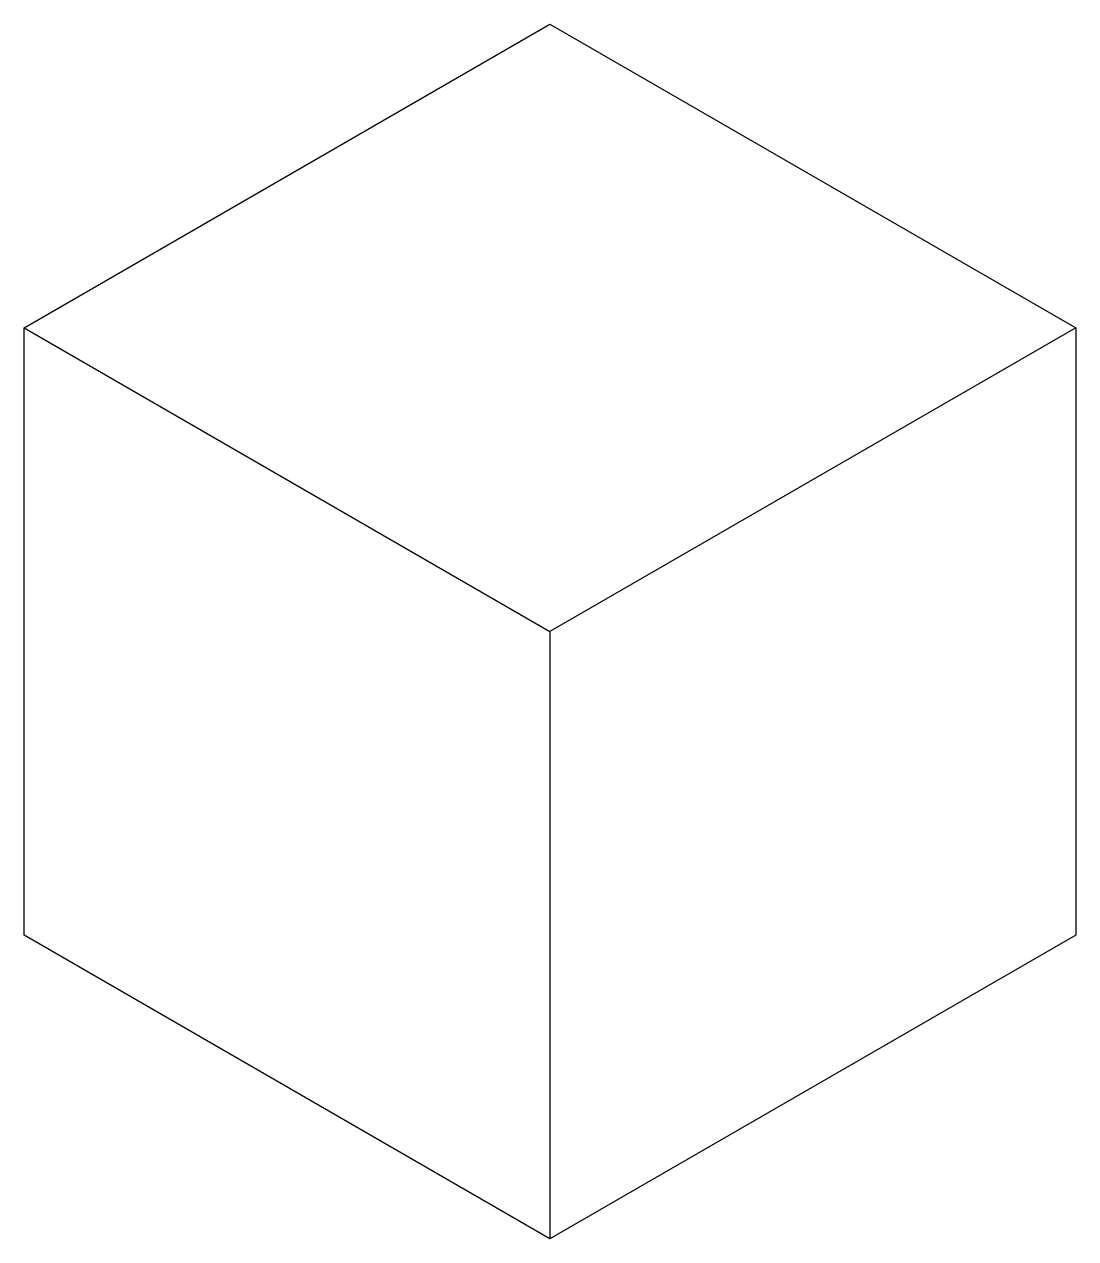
# Model space of a CAD drawing. Header units: inches. Extents: x 21.7 to 39, y 0.1 to 20.1.
import ezdxf

# ---------------------------------------------------------------- set-up
doc = ezdxf.new("R2010")
doc.units = ezdxf.units.IN
doc.header["$MEASUREMENT"] = 0
doc.layers.get('0').update_dxf_attribs({"color": 22, "lineweight": 30, "plot": 0})

msp = doc.modelspace()

# ---------------------------------------------------------------- linework, layer by layer
for p, q in [((21.687, 15.139), (30.347, 20.139)), ((30.347, 20.139), (39.008, 15.139)), ((21.687, 15.139), (30.347, 10.139)), ((21.687, 5.139), (21.687, 15.139)), ((39.008, 15.139), (30.347, 10.139)), ((39.008, 15.139), (39.008, 5.139)), ((30.347, 10.139), (30.347, 0.139)), ((30.347, 0.139), (21.687, 5.139)), ((39.008, 5.139), (30.347, 0.139))]:
    msp.add_line(p, q)

doc.saveas('drawing.dxf')
